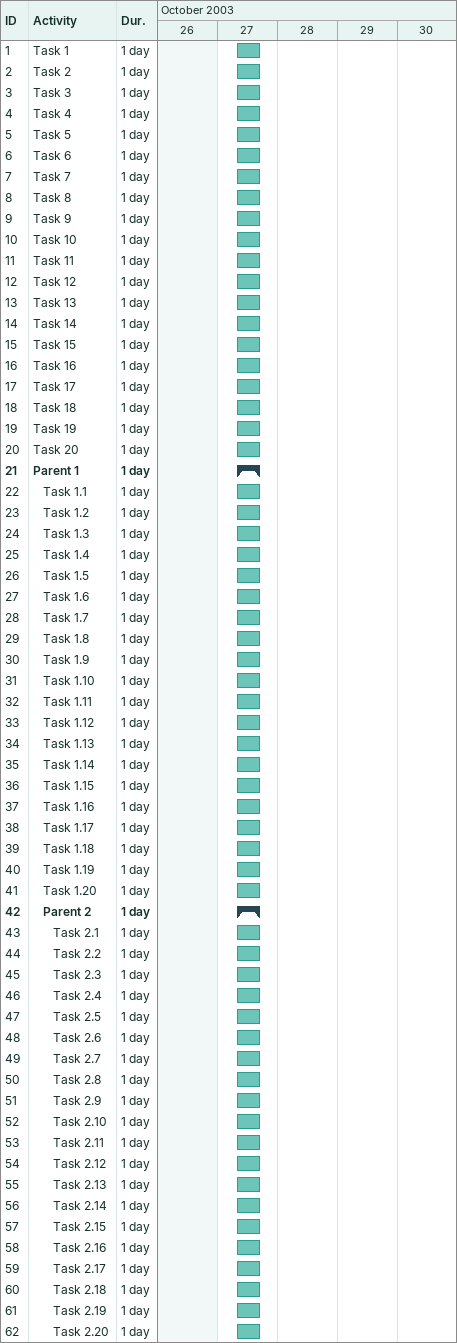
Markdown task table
| ID | Level | Task | Duration | Start | Finish |
|---|---|---|---|---|---|
| 1 | 1 | Task 1 | 1d | 2003-10-27 | 2003-10-27 |
| 2 | 1 | Task 2 | 1d | 2003-10-27 | 2003-10-27 |
| 3 | 1 | Task 3 | 1d | 2003-10-27 | 2003-10-27 |
| 4 | 1 | Task 4 | 1d | 2003-10-27 | 2003-10-27 |
| 5 | 1 | Task 5 | 1d | 2003-10-27 | 2003-10-27 |
| 6 | 1 | Task 6 | 1d | 2003-10-27 | 2003-10-27 |
| 7 | 1 | Task 7 | 1d | 2003-10-27 | 2003-10-27 |
| 8 | 1 | Task 8 | 1d | 2003-10-27 | 2003-10-27 |
| 9 | 1 | Task 9 | 1d | 2003-10-27 | 2003-10-27 |
| 10 | 1 | Task 10 | 1d | 2003-10-27 | 2003-10-27 |
| 11 | 1 | Task 11 | 1d | 2003-10-27 | 2003-10-27 |
| 12 | 1 | Task 12 | 1d | 2003-10-27 | 2003-10-27 |
| 13 | 1 | Task 13 | 1d | 2003-10-27 | 2003-10-27 |
| 14 | 1 | Task 14 | 1d | 2003-10-27 | 2003-10-27 |
| 15 | 1 | Task 15 | 1d | 2003-10-27 | 2003-10-27 |
| 16 | 1 | Task 16 | 1d | 2003-10-27 | 2003-10-27 |
| 17 | 1 | Task 17 | 1d | 2003-10-27 | 2003-10-27 |
| 18 | 1 | Task 18 | 1d | 2003-10-27 | 2003-10-27 |
| 19 | 1 | Task 19 | 1d | 2003-10-27 | 2003-10-27 |
| 20 | 1 | Task 20 | 1d | 2003-10-27 | 2003-10-27 |
| 21 | 1 | **Parent 1** | 1d | 2003-10-27 | 2003-10-27 |
| 22 | 2 | Task 1.1 | 1d | 2003-10-27 | 2003-10-27 |
| 23 | 2 | Task 1.2 | 1d | 2003-10-27 | 2003-10-27 |
| 24 | 2 | Task 1.3 | 1d | 2003-10-27 | 2003-10-27 |
| 25 | 2 | Task 1.4 | 1d | 2003-10-27 | 2003-10-27 |
| 26 | 2 | Task 1.5 | 1d | 2003-10-27 | 2003-10-27 |
| 27 | 2 | Task 1.6 | 1d | 2003-10-27 | 2003-10-27 |
| 28 | 2 | Task 1.7 | 1d | 2003-10-27 | 2003-10-27 |
| 29 | 2 | Task 1.8 | 1d | 2003-10-27 | 2003-10-27 |
| 30 | 2 | Task 1.9 | 1d | 2003-10-27 | 2003-10-27 |
| 31 | 2 | Task 1.10 | 1d | 2003-10-27 | 2003-10-27 |
| 32 | 2 | Task 1.11 | 1d | 2003-10-27 | 2003-10-27 |
| 33 | 2 | Task 1.12 | 1d | 2003-10-27 | 2003-10-27 |
| 34 | 2 | Task 1.13 | 1d | 2003-10-27 | 2003-10-27 |
| 35 | 2 | Task 1.14 | 1d | 2003-10-27 | 2003-10-27 |
| 36 | 2 | Task 1.15 | 1d | 2003-10-27 | 2003-10-27 |
| 37 | 2 | Task 1.16 | 1d | 2003-10-27 | 2003-10-27 |
| 38 | 2 | Task 1.17 | 1d | 2003-10-27 | 2003-10-27 |
| 39 | 2 | Task 1.18 | 1d | 2003-10-27 | 2003-10-27 |
| 40 | 2 | Task 1.19 | 1d | 2003-10-27 | 2003-10-27 |
| 41 | 2 | Task 1.20 | 1d | 2003-10-27 | 2003-10-27 |
| 42 | 2 | **Parent 2** | 1d | 2003-10-27 | 2003-10-27 |
| 43 | 3 | Task 2.1 | 1d | 2003-10-27 | 2003-10-27 |
| 44 | 3 | Task 2.2 | 1d | 2003-10-27 | 2003-10-27 |
| 45 | 3 | Task 2.3 | 1d | 2003-10-27 | 2003-10-27 |
| 46 | 3 | Task 2.4 | 1d | 2003-10-27 | 2003-10-27 |
| 47 | 3 | Task 2.5 | 1d | 2003-10-27 | 2003-10-27 |
| 48 | 3 | Task 2.6 | 1d | 2003-10-27 | 2003-10-27 |
| 49 | 3 | Task 2.7 | 1d | 2003-10-27 | 2003-10-27 |
| 50 | 3 | Task 2.8 | 1d | 2003-10-27 | 2003-10-27 |
| 51 | 3 | Task 2.9 | 1d | 2003-10-27 | 2003-10-27 |
| 52 | 3 | Task 2.10 | 1d | 2003-10-27 | 2003-10-27 |
| 53 | 3 | Task 2.11 | 1d | 2003-10-27 | 2003-10-27 |
| 54 | 3 | Task 2.12 | 1d | 2003-10-27 | 2003-10-27 |
| 55 | 3 | Task 2.13 | 1d | 2003-10-27 | 2003-10-27 |
| 56 | 3 | Task 2.14 | 1d | 2003-10-27 | 2003-10-27 |
| 57 | 3 | Task 2.15 | 1d | 2003-10-27 | 2003-10-27 |
| 58 | 3 | Task 2.16 | 1d | 2003-10-27 | 2003-10-27 |
| 59 | 3 | Task 2.17 | 1d | 2003-10-27 | 2003-10-27 |
| 60 | 3 | Task 2.18 | 1d | 2003-10-27 | 2003-10-27 |
| 61 | 3 | Task 2.19 | 1d | 2003-10-27 | 2003-10-27 |
| 62 | 3 | Task 2.20 | 1d | 2003-10-27 | 2003-10-27 |
